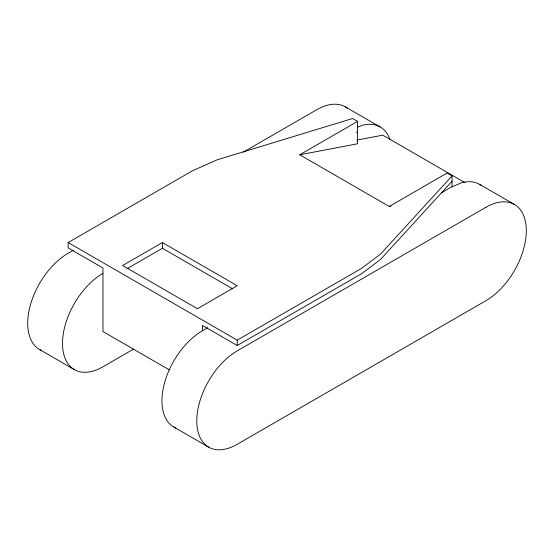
<?xml version="1.0" encoding="UTF-8"?>
<svg xmlns="http://www.w3.org/2000/svg" width="554" height="554" viewBox="0 0 554 554"><rect width="100%" height="100%" fill="white"/><g stroke="black" fill="none" stroke-linecap="round" stroke-linejoin="round"><path stroke-width="0.83" d="M299.735 154.781L357.565 143.777L357.565 121.395L299.735 154.781L389.233 206.455L447.071 173.07L452.043 175.943L380.529 254.092L361.533 268.385L237.223 340.156L68.156 242.548L68.156 247.901L102.961 267.998L102.961 331.548L169.51 369.968M452.043 181.29L380.529 259.445L361.533 273.738L237.223 345.509L202.411 325.413L202.411 330.766A57.214 33.032 -60 0 0 164.51 383.029A57.214 33.032 -60 0 0 175.909 428.076M68.156 242.548L192.467 170.777L217.223 159.808L352.593 118.521L357.565 121.395M73.398 250.228L68.156 253.254A57.214 33.032 -60 0 0 30.422 304.901A57.214 33.032 -60 0 0 40.934 350.239M243.393 152.08L316.777 109.713A57.214 33.032 -60 0 1 347.344 108.175M162.398 242.548L122.614 265.518L197.439 308.716L237.223 285.746L162.398 242.548L162.398 248.289L232.728 288.897M127.039 268.704L162.398 248.289M133.666 349.048L102.961 366.776A57.214 33.032 -60 0 1 62.505 343.418A57.214 33.032 -60 0 1 102.961 273.351M202.411 330.766L207.653 327.739M441.303 192.847L451.039 187.224L461.51 182.772A57.214 33.032 -60 0 1 480.962 185.23M357.323 127.365L362.06 125.356A57.214 33.032 -60 0 1 389.898 139.4M356.561 132.676L357.565 132.254M356.783 140.107L382.766 135.162L465.014 182.654M389.233 206.455L390.916 206.136M345.384 106.88L380.196 126.977M479.646 184.392L514.451 204.488M39.549 349.512L74.354 369.608M173.804 427.023L208.616 447.12M452.043 175.943L452.043 186.795M237.223 340.156L237.223 345.509M485.844 207.321L237.223 350.862A57.214 33.032 -60 0 0 196.767 420.929A57.214 33.032 -60 0 0 237.223 444.287L485.844 300.746A57.214 33.032 -60 0 0 526.3 230.679A57.214 33.032 -60 0 0 485.844 207.321"/></g></svg>
